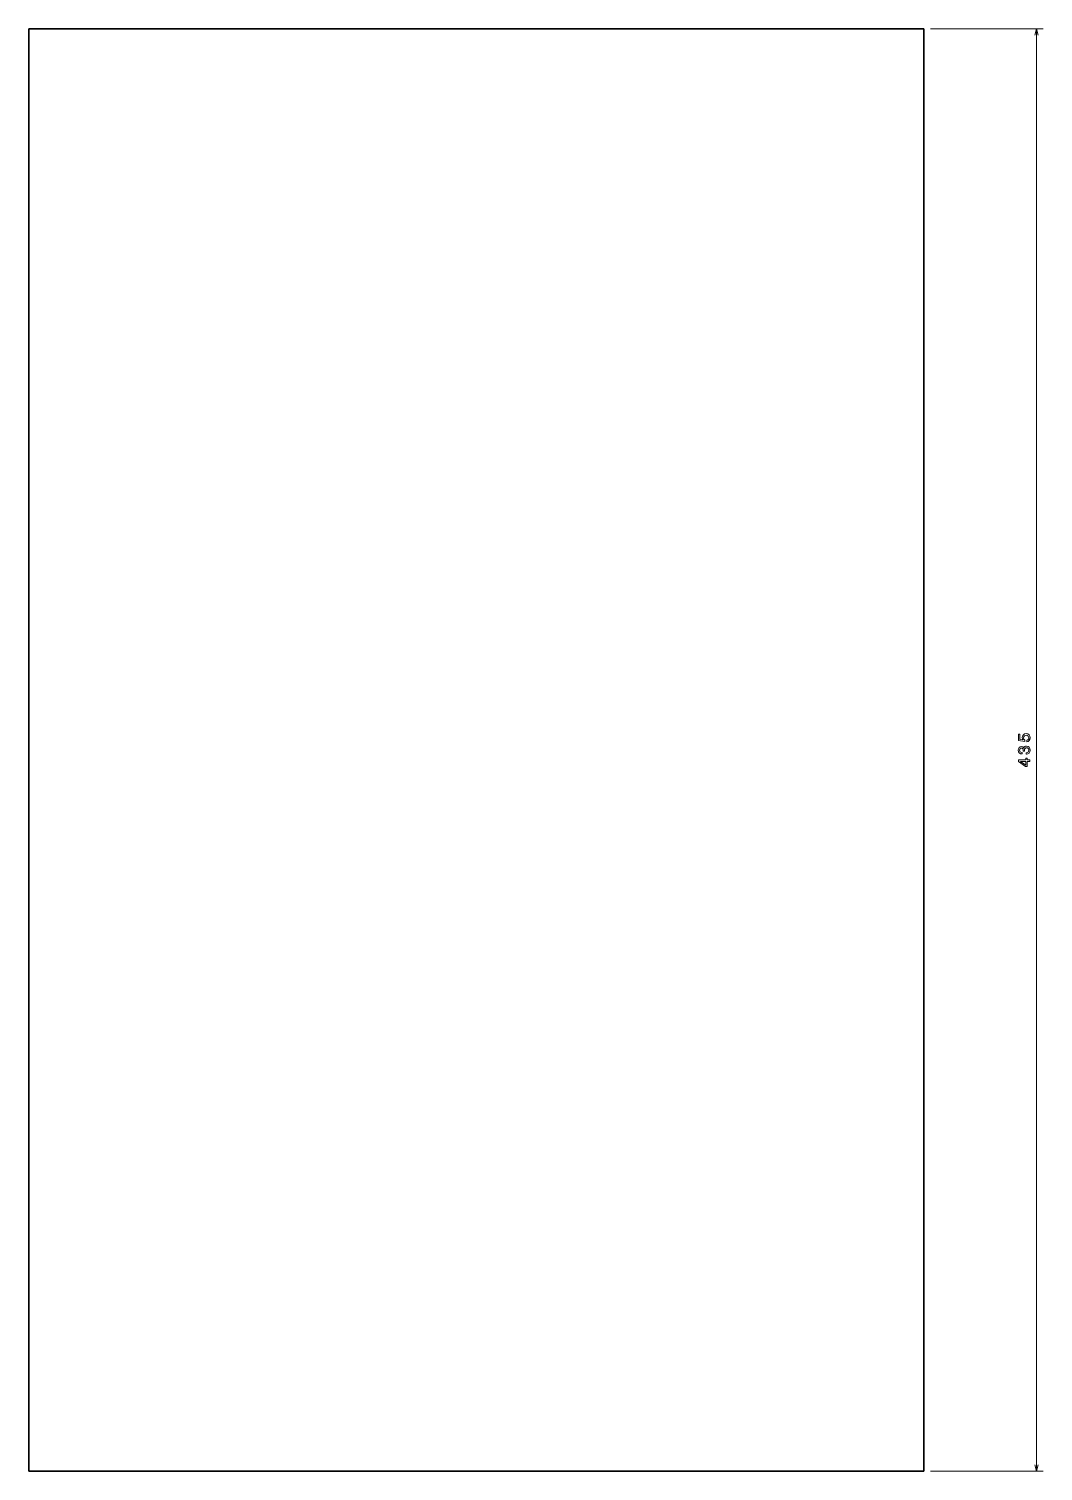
# Model space of a CAD drawing. Extents: x 57 to 363, y 80 to 514.
import ezdxf

# ---------------------------------------------------------------- set-up
doc = ezdxf.new("R2010")
doc.units = 0

msp = doc.modelspace()

# ---------------------------------------------------------------- linework, layer by layer
at = {"color": 7, "lineweight": 35}
for p, q in [((57.010872, 79.5), (57.010872, 514.5)), ((57.010872, 514.5), (327.010895, 514.5)), ((327.010895, 79.5), (327.010895, 514.5)), ((57.010872, 79.5), (327.010895, 79.5))]:
    msp.add_line(p, q, dxfattribs=at)
at = {"color": 7, "lineweight": 13}
for p, q in [((329.010895, 514.5), (362.989136, 514.5)), ((360.989136, 79.5), (360.989136, 514.5)), ((329.010895, 79.5), (362.989136, 79.5))]:
    msp.add_line(p, q, dxfattribs=at)
for points in [[(361.506775, 512.568115), (360.989136, 514.5), (360.471497, 512.568115)], [(360.471497, 81.431854), (360.989136, 79.5), (361.506775, 81.431854)]]:
    msp.add_lwpolyline(points, dxfattribs=at)
for points in [[(358.076294, 299.485291), (358.489838, 299.596252), (358.812622, 299.843384), (359.014343, 300.206482), (359.089996, 300.670471), (358.999207, 301.17981), (358.752106, 301.578247), (358.358734, 301.830414), (357.854401, 301.926208), (357.385376, 301.840485), (357.017242, 301.598419), (356.780182, 301.220184), (356.694458, 300.730988), (356.754974, 300.352722), (356.921417, 300.060242), (355.978333, 300.201447), (355.978333, 301.734589), (355.564789, 301.734589), (355.564789, 299.863556), (357.420685, 299.586182), (357.420685, 299.989624), (357.183655, 300.282135), (357.097931, 300.655334), (357.153412, 300.978088), (357.314789, 301.22522), (357.56189, 301.381561), (357.879608, 301.437042), (358.197357, 301.381561), (358.444458, 301.220184), (358.6008, 300.973053), (358.656281, 300.655334), (358.620972, 300.388031), (358.504974, 300.181274), (358.323425, 300.029968), (358.076294, 299.954315)], [(357.889709, 295.729095), (357.925018, 295.729095), (358.409149, 295.809784), (358.772278, 296.046814), (359.004242, 296.420013), (359.089996, 296.914276), (359.004242, 297.438751), (358.782349, 297.832123), (358.429321, 298.08429), (357.975433, 298.175079), (357.677887, 298.134735), (357.435822, 298.023773), (357.249207, 297.842224), (357.113037, 297.600159), (356.840729, 297.927948), (356.407013, 298.043945), (356.013641, 297.968292), (355.716064, 297.751434), (355.52948, 297.398407), (355.463898, 296.914276), (355.544586, 296.460388), (355.76651, 296.112396), (356.119537, 295.885437), (356.588562, 295.809784), (356.623871, 295.809784), (356.623871, 296.258636), (356.301086, 296.298981), (356.069092, 296.430115), (355.927887, 296.641937), (355.877472, 296.939484), (355.917816, 297.201721), (356.023712, 297.393372), (356.19519, 297.509369), (356.427155, 297.554749), (356.674286, 297.509369), (356.840729, 297.388336), (356.941559, 297.176514), (356.971832, 296.889038), (356.966797, 296.692352), (357.365204, 296.692352), (357.355133, 296.939484), (357.400513, 297.257202), (357.521545, 297.494232), (357.718231, 297.635437), (357.975433, 297.685883), (358.267944, 297.630402), (358.484802, 297.484161), (358.620972, 297.252167), (358.666351, 296.944519), (358.615936, 296.626801), (358.46463, 296.394806), (358.222565, 296.248566), (357.889709, 296.193085)], [(358.989136, 293.541351), (358.989136, 293.995239), (358.121704, 293.995239), (358.121704, 294.494537), (357.718231, 294.494537), (357.718231, 293.995239), (355.564789, 293.995239), (355.564789, 293.536316), (357.677887, 292.003174), (358.121704, 292.003174), (358.121704, 293.541351)], [(357.718231, 292.426788), (356.14978, 293.541351), (357.718231, 293.541351)]]:
    msp.add_lwpolyline(points, close=True, dxfattribs=at)

doc.saveas('drawing.dxf')
